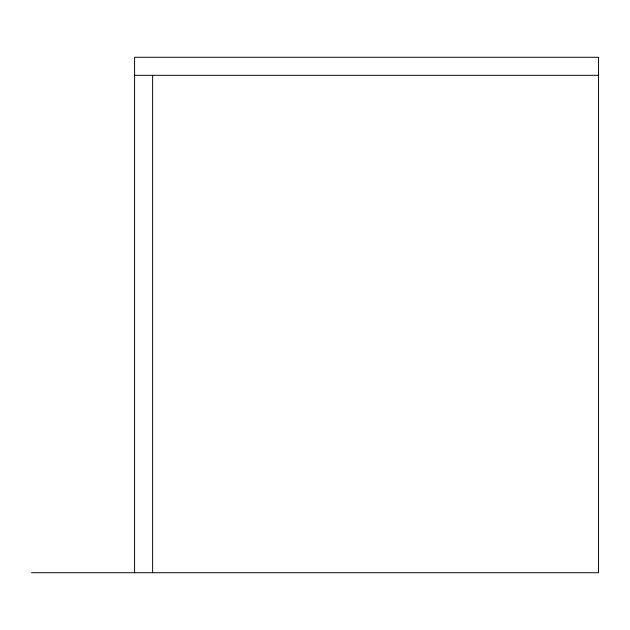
<?xml version="1.0" encoding="UTF-8"?>
<svg xmlns="http://www.w3.org/2000/svg" width="630" height="630" viewBox="0 0 630 630"><rect width="100%" height="100%" fill="white"/><g stroke="black" fill="none" stroke-linecap="round" stroke-linejoin="round"><path stroke-width="0.94" d="M134.592 75.317L598.5 75.317M31.5 572.725L598.5 572.725L598.5 57.275L134.592 57.275L134.592 572.725M152.633 75.317L152.633 572.725"/></g></svg>
